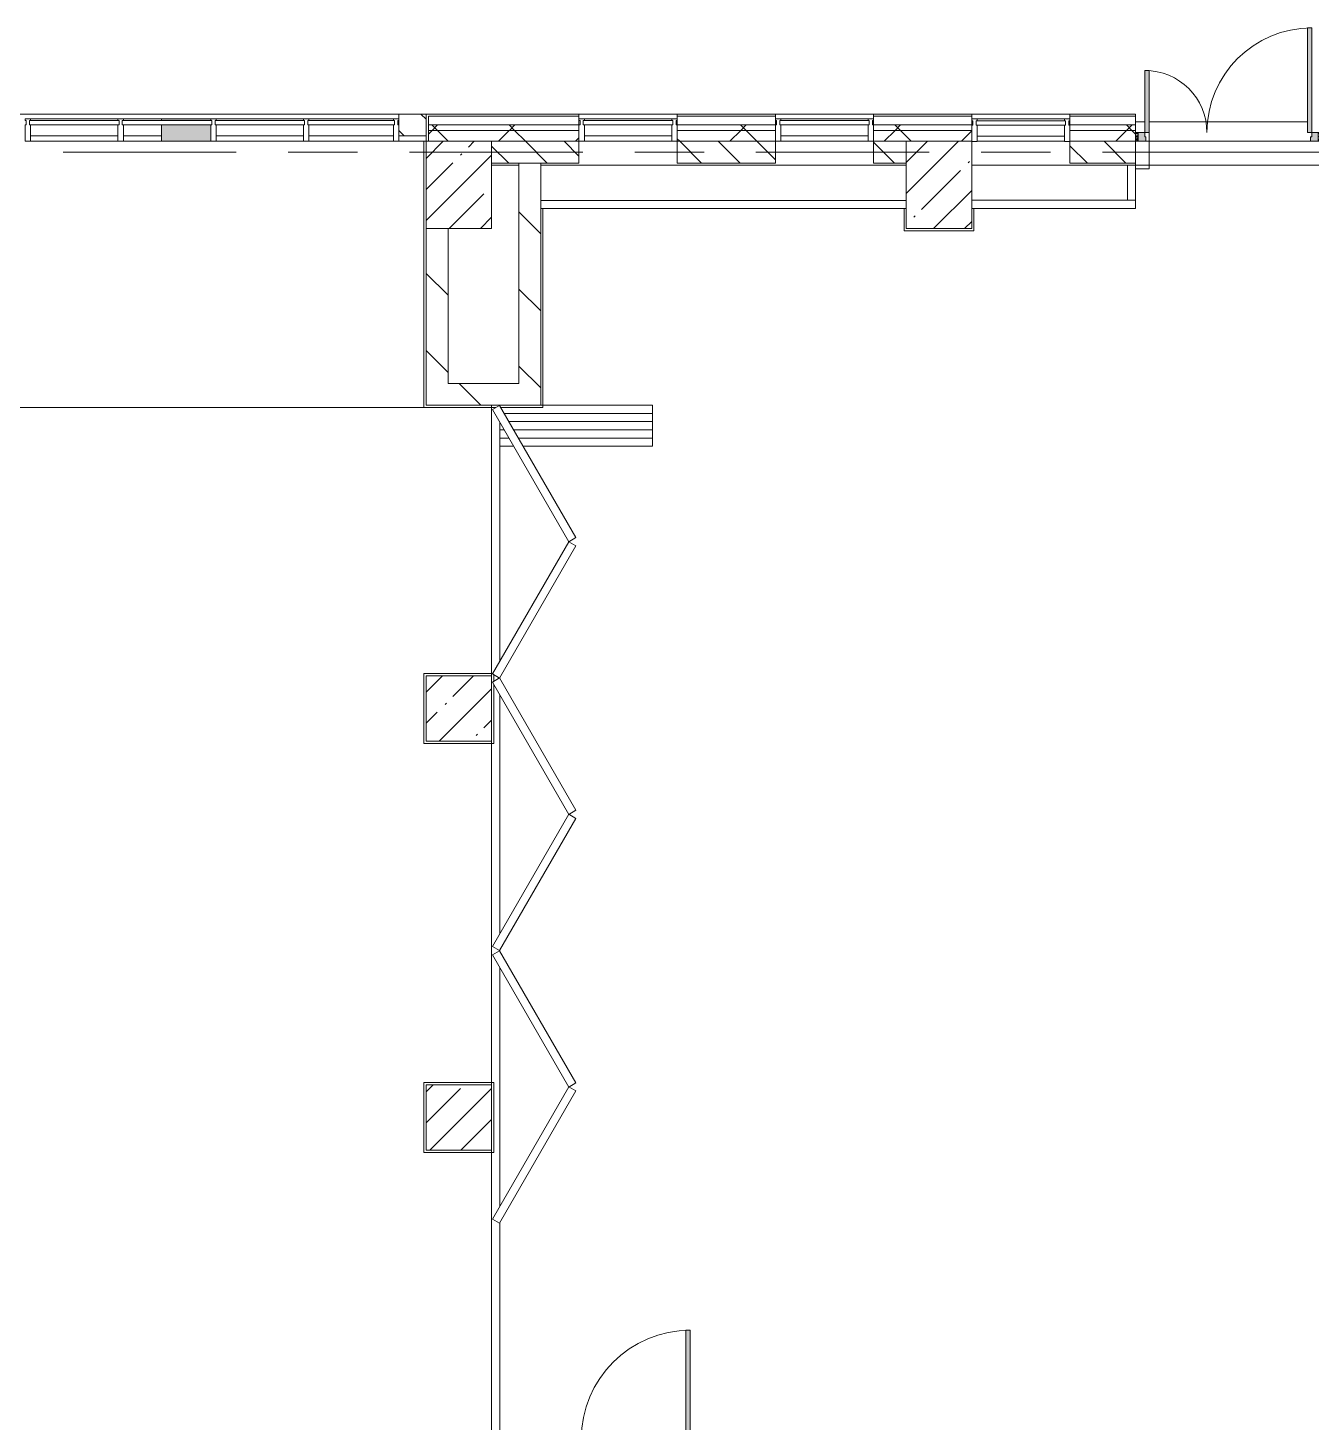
# Model space of a CAD drawing. Header units: millimetres. Extents: x 81711 to 274967, y -8553 to 29000.
# Drawn here: x 158017 to 169777, y 15358 to 28140 of the extents above; entities that cross this region are included whole.
import ezdxf

# ---------------------------------------------------------------- set-up
doc = ezdxf.new("R2010")
doc.units = ezdxf.units.MM
doc.linetypes.add('Осевая', pattern=[3175, 635, -476.25, 1587.5, -476.25])
for name, color, linetype, lineweight, true_color in [('A-DOOR-5', 7, 'Continuous', 5, 0xe2e2e2), ('A-DOOR-6', 7, 'Continuous', 5, 0xaaaaaa), ('A-DOOR-FRAM-3', 7, 'Continuous', 5, 0xe2e2e2), ('A-DOOR-FRAM-4', 7, 'Continuous', 5, 0xaaaaaa), ('A-FLOR-2', 7, 'Continuous', 5, 0xaaaaaa), ('A-GLAZ-CWMG-3', 7, 'Continuous', 5, 0x383e42)]:
    doc.layers.add(name, color=color, linetype=linetype, lineweight=lineweight, true_color=true_color)
for name, color, linetype, lineweight in [('A-GLAZ-CURT-2', 7, 'Continuous', 5), ('A-GLAZ-CWMG-2', 7, 'Continuous', 5), ('A-WALL', 7, 'Continuous', 9), ('A-WALL-10', 7, 'Continuous', 5), ('I-WALL-27', 7, 'Continuous', 5), ('S-COLS-1', 7, 'Continuous', 5), ('Оси', 7, 'Continuous', 9), ('Оси-2', 7, 'Осевая', 9)]:
    doc.layers.add(name, color=color, linetype=linetype, lineweight=lineweight)
pattern_1 = [(135, (147956.67, 0), (-176.7767, -176.7767), [])]
pattern_2 = [(135, (147956.67, 0), (-353.553, -353.553), [])]
pattern_3 = [(45, (147956.67, 0), (-353.5534, 353.5534), []), (135, (147956.67, 0), (-353.5534, -353.5534), [])]

# ---------------------------------------------------------------- blocks, each defined once
blk = doc.blocks.new('BSC_Колонна _Прямоугольная - 600х800-24078684-1_5_3_птичка')
at = {"layer": 'S-COLS-1'}
h = blk.add_hatch(dxfattribs=at)
h.set_pattern_fill('FP_93', color=256, style=0, pattern_type=2)
h.set_pattern_definition([(45, (-14010, -26700), (-285.123, 285.123), []), (45, (-13724.88, -26700), (-285.123, 285.123), [504.031, -100.806, 16.764, -84.042])])
h.paths.add_polyline_path([(-300, -400), (300, -400), (300, 400), (-300, 400), (-300, 200)])
for p, q in [((300, 400), (-300, 400)), ((-300, 400), (-300, -400)), ((300, -400), (300, 400)), ((-300, -400), (300, -400))]:
    blk.add_line(p, q, dxfattribs=at)
blk = doc.blocks.new('BSC_Колонна _Прямоугольная - 600х600-23295697-1_5_3_птичка')
at = {"layer": 'S-COLS-1'}
h = blk.add_hatch(dxfattribs=at)
h.set_pattern_fill('FP_96', color=256, style=0, pattern_type=2)
h.set_pattern_definition([(45, (-14010, -18150), (-285.123, 285.123), []), (45, (-13724.88, -18150), (-285.123, 285.123), [504.031, -100.806, 16.764, -84.042])])
h.paths.add_polyline_path([(-300, -300), (300, -300), (300, 300), (-300, 300), (-300, 281)])
for p, q in [((300, 300), (-300, 300)), ((-300, 300), (-300, -300)), ((300, -300), (300, 300)), ((-300, -300), (300, -300))]:
    blk.add_line(p, q, dxfattribs=at)
blk = doc.blocks.new('BSC_Колонна _Прямоугольная - 600х600-V82-1_5_3_птичка')
at = {"layer": 'S-COLS-1'}
h = blk.add_hatch(dxfattribs=at)
h.set_pattern_fill('FP_97', color=256, style=0, pattern_type=2)
h.set_pattern_definition([(45, (-14010, -21900), (-285.123, 285.123), []), (45, (-13724.88, -21900), (-285.123, 285.123), [504.031, -100.806, 16.764, -84.042])])
h.paths.add_polyline_path([(-300, -300), (300, -300), (300, 300), (-300, 300), (-300, -108)])
for p, q in [((300, 300), (-300, 300)), ((-300, 300), (-300, -300)), ((300, -300), (300, 300)), ((-300, -300), (300, -300))]:
    blk.add_line(p, q, dxfattribs=at)
blk = doc.blocks.new('Системная панель - Стекло - 40мм-22856102-1_5_3_птичка')
at = {"layer": 'A-GLAZ-CURT-2'}
h = blk.add_hatch(dxfattribs=at)
h.set_pattern_fill('FP_107', color=256, style=0, pattern_type=2)
h.set_pattern_definition([(45, (-17860.3, -26790), (-1414.21, 1414.21), [1000, -3000]), (45, (-18860.3, -27290), (-1414.21, 1414.21), [3000, -1000]), (45, (-16860.3, -27790), (-1414.21, 1414.21), [1000, -3000])])
h.paths.add_polyline_path([(131, -40), (410, -40), (410, 0), (-410, 0), (-410, -40), (-400, -40)])
for p, q in [((410, 0), (-410, 0)), ((-410, 0), (-410, -40)), ((410, -40), (410, 0)), ((-410, -40), (410, -40))]:
    blk.add_line(p, q, dxfattribs=at)
blk = doc.blocks.new('Прямоугольный импост - Импост структурный с накладкой - 160мм Темный-33186088-1_5_3_птичка')
at = {"layer": 'A-GLAZ-CWMG-2'}
for p, q in [((17760, 27307), (16960, 27307)), ((17760, 27150), (16960, 27150))]:
    blk.add_line(p, q, dxfattribs=at)
blk = doc.blocks.new('Прямоугольный импост - Импост структурный с накладкой - 190мм-22856094-1_5_3_птичка')
at = {"layer": 'A-GLAZ-CWMG-2'}
for p, q in [((-50, 40), (-50, 190)), ((-50, 190), (0, 190)), ((0, 190), (0, 40)), ((-40, 40), (-50, 40)), ((-50, -17), (-50, 0)), ((-50, 0), (-40, 0)), ((-40, 0), (-40, 40)), ((-10, 40), (-10, 0)), ((0, 40), (-10, 40)), ((-10, 0), (0, 0)), ((0, 0), (0, -17)), ((0, -17), (-50, -17))]:
    blk.add_line(p, q, dxfattribs=at)
blk = doc.blocks.new('Системная панель - Стекло - 40мм-V89-1_5_3_птичка')
at = {"layer": 'A-GLAZ-CURT-2'}
for p, q in [((410, 0), (-410, 0)), ((-410, 0), (-410, -40)), ((410, -40), (410, 0)), ((-410, -40), (410, -40))]:
    blk.add_line(p, q, dxfattribs=at)
blk = doc.blocks.new('Прямоугольный импост - Импост структурный с накладкой - 190мм-V90-1_5_3_птичка')
at = {"layer": 'A-GLAZ-CWMG-2'}
for p, q in [((-50, 40), (-50, 190)), ((-50, 190), (0, 190)), ((0, 190), (0, 40)), ((-40, 40), (-50, 40)), ((-50, -17), (-50, 0)), ((-50, 0), (-40, 0)), ((-40, 0), (-40, 40)), ((-10, 40), (-10, 0)), ((0, 40), (-10, 40)), ((-10, 0), (0, 0)), ((0, 0), (0, -17)), ((0, -17), (-50, -17))]:
    blk.add_line(p, q, dxfattribs=at)
blk = doc.blocks.new('Системная панель - Стекло - 40мм-V94-1_5_3_птичка')
at = {"layer": 'A-GLAZ-CURT-2'}
for p, q in [((410, 0), (-410, 0)), ((-410, 0), (-410, -40)), ((-410, -40), (410, -40)), ((410, -40), (410, 0))]:
    blk.add_line(p, q, dxfattribs=at)
blk = doc.blocks.new('Системная панель - Стекло - 40мм-22856068-1_5_3_птичка')
at = {"layer": 'A-GLAZ-CURT-2'}
h = blk.add_hatch(dxfattribs=at)
h.set_pattern_fill('FP_113', color=256, style=0, pattern_type=2)
h.set_pattern_definition([(45, (-11835.1, -26790), (-1414.21, 1414.21), [1000, -3000]), (45, (-12835.1, -27290), (-1414.21, 1414.21), [3000, -1000]), (45, (-10835.1, -27790), (-1414.21, 1414.21), [1000, -3000])])
h.paths.add_polyline_path([(400, -40), (410, -40), (410, 0), (-410, 0), (-410, -40), (-50, -40)])
for p, q in [((410, 0), (-410, 0)), ((-410, 0), (-410, -40)), ((-410, -40), (410, -40)), ((410, -40), (410, 0))]:
    blk.add_line(p, q, dxfattribs=at)
blk = doc.blocks.new('Системная панель - Стекло - 40мм-V95-1_5_3_птичка')
at = {"layer": 'A-GLAZ-CURT-2'}
for p, q in [((410, 0), (-410, 0)), ((-410, 0), (-410, -40)), ((-410, -40), (410, -40)), ((410, -40), (410, 0))]:
    blk.add_line(p, q, dxfattribs=at)
blk = doc.blocks.new('Системная панель - Стекло - 40мм-V96-1_5_3_птичка')
at = {"layer": 'A-GLAZ-CURT-2'}
for p, q in [((397.5, 0), (-397.5, 0)), ((-397.5, 0), (-397.5, -40)), ((397.5, -40), (397.5, 0)), ((-397.5, -40), (397.5, -40))]:
    blk.add_line(p, q, dxfattribs=at)
blk = doc.blocks.new('Прямоугольный импост - Импост структурный с накладкой - 160мм-20149069-1_5_3_птичка')
at = {"layer": 'A-GLAZ-CWMG-2'}
for p, q in [((9185, 27307), (8385, 27307)), ((9185, 27150), (8385, 27150))]:
    blk.add_line(p, q, dxfattribs=at)
blk = doc.blocks.new('Прямоугольный импост - Импост структурный с накладкой - 160мм-23251633-1_5_3_птичка')
at = {"layer": 'A-GLAZ-CWMG-2'}
for p, q in [((11285, 27307), (10935, 27307)), ((11285, 27307), (11285, 27290)), ((11285, 27250), (11285, 27150)), ((11285, 27150), (10935, 27150))]:
    blk.add_line(p, q, dxfattribs=at)
blk = doc.blocks.new('Прямоугольный импост - Импост структурный с накладкой - 190мм-23251634-1_5_3_птичка')
at = {"layer": 'A-GLAZ-CWMG-3'}
for points in [[(11735, 27290), (11735, 27307), (11285, 27307), (11285, 27290)], [(11735, 27100), (11735, 27250), (11285, 27250), (11285, 27100)]]:
    blk.add_hatch(color=256, dxfattribs=at).paths.add_polyline_path(points)
at = {"layer": 'A-GLAZ-CWMG-2'}
for p, q in [((11285, 27290), (11285, 27307)), ((11735, 27307), (11285, 27307)), ((11285, 27100), (11285, 27250)), ((11735, 27100), (11285, 27100))]:
    blk.add_line(p, q, dxfattribs=at)
blk = doc.blocks.new('Прямоугольный импост - Импост структурный с накладкой - 160мм-22794257-1_5_3_птичка')
at = {"layer": 'A-GLAZ-CWMG-2'}
for p, q in [((4935, 27307), (4160, 27307)), ((4935, 27150), (4160, 27150))]:
    blk.add_line(p, q, dxfattribs=at)
blk = doc.blocks.new('Прямоугольный импост - Импост структурный с накладкой - 190мм-20153711-1_5_3_птичка')
at = {"layer": 'A-GLAZ-CWMG-2'}
for p, q in [((-50, 40), (-50, 190)), ((-50, 190), (0, 190)), ((0, 190), (0, 40)), ((-40, 40), (-50, 40)), ((-50, -17), (-50, 0)), ((-50, 0), (-40, 0)), ((-40, 0), (-40, 40)), ((-10, 40), (-10, 0)), ((0, 40), (-10, 40)), ((-10, 0), (0, 0)), ((0, 0), (0, -17)), ((0, -17), (-50, -17))]:
    blk.add_line(p, q, dxfattribs=at)
blk = doc.blocks.new('Прямоугольный импост - Импост структурный с накладкой - 190мм-20153693-1_5_3_птичка')
at = {"layer": 'A-GLAZ-CWMG-2'}
for p, q in [((-25, 40), (-25, 190)), ((-25, 190), (25, 190)), ((25, 190), (25, 40)), ((-15, 40), (-25, 40)), ((-25, -17), (-25, 0)), ((-25, 0), (-15, 0)), ((-15, 0), (-15, 40)), ((15, 40), (15, 0)), ((25, 40), (15, 40)), ((15, 0), (25, 0)), ((25, 0), (25, -17)), ((25, -17), (-25, -17))]:
    blk.add_line(p, q, dxfattribs=at)
blk = doc.blocks.new('110_Дверь_СКБ_1Ст_Внутренняя1 - Д-13 1100x2100h_кладовая-33288301-1_5_3_птичка')
at = {"layer": 'A-DOOR-5'}
h = blk.add_hatch(color=256, dxfattribs=at)
h.paths.add_polyline_path([(533.2, 30), (537.5, 30), (537.5, 110), (512.5, 110), (512.5, 70), (502.5, 70), (502.5, 30), (522.5, 30)])
h.paths.add_polyline_path([(-512.5, 30), (-477.5, 30), (-477.5, 70), (-487.5, 70), (-487.5, 110), (-512.5, 110)])
at = {"layer": 'A-DOOR-6'}
h = blk.add_hatch(dxfattribs=at)
h.set_pattern_fill('FP_131', color=256, style=0, pattern_type=2)
h.set_pattern_definition([(135, (1751.41, 174.685), (-14.14214, -14.14214), []), (225, (1751.41, 174.685), (14.14214, -14.14214), [])])
h.paths.add_polyline_path([(537.5, -110), (562.5, -110), (562.5, 110), (537.5, 110), (537.5, 6.5)])
at = {"layer": 'A-DOOR-FRAM-3'}
for points in [[(472.5, 110), (512.5, 110), (512.5, 1110), (472.5, 1110), (472.5, 130)], [(-512.5, 110), (-497.5, 110), (-497.5, 118), (-567.5, 118), (-567.5, 110), (-537.5, 110)], [(-497.5, -110), (-497.5, 30), (-512.5, 30), (-512.5, -110)], [(562.5, 110), (592.5, 110), (592.5, 118), (522.5, 118), (522.5, 110), (546.8, 110)], [(537.5, -110), (533.2, 30), (522.5, 30), (522.5, -110)], [(-497.5, -118), (-497.5, -110), (-567.5, -114), (-567.5, -118), (-537.5, -118)], [(581.8, -118), (592.5, -118), (592.5, -110), (522.5, -110), (522.5, -118), (562.5, -118)]]:
    blk.add_hatch(color=256, dxfattribs=at).paths.add_polyline_path(points)
at = {"layer": 'A-DOOR-FRAM-4'}
h = blk.add_hatch(dxfattribs=at)
h.set_pattern_fill('FP_132', color=256, style=0, pattern_type=2)
h.set_pattern_definition([(45, (-371.384, 174.685), (-14.1421, 14.1421), []), (135, (-371.384, 174.685), (-14.1421, -14.1421), [])])
h.paths.add_polyline_path([(-512.5, -110), (-512.5, 110), (-537.5, 110), (-537.5, -110)])
at = {"layer": 'A-DOOR-6'}
for p, q in [((512.5, 1110), (472.5, 1110)), ((472.5, 1110), (472.5, 110)), ((512.5, 110), (512.5, 1110)), ((472.5, 110), (512.5, 110))]:
    blk.add_line(p, q, dxfattribs=at)
blk.add_arc((512.5, 110), 1000, 90, 180, dxfattribs=at)
at = {"layer": 'A-DOOR-FRAM-4'}
for p, q in [((-497.5, 118), (-567.5, 118)), ((-567.5, 118), (-567.5, 110)), ((-567.5, 110), (-497.5, 110)), ((-512.5, 110), (-537.5, 110)), ((-537.5, 110), (-537.5, -110)), ((-487.5, 110), (-512.5, 110)), ((-512.5, 110), (-512.5, 30)), ((-512.5, -110), (-512.5, 110)), ((-497.5, 110), (-512.5, 110)), ((-512.5, 110), (-512.5, 109)), ((-512.5, 109), (-497.5, 109)), ((-512.5, 30), (-477.5, 30)), ((-497.5, 30), (-512.5, 30)), ((-512.5, 30), (-512.5, -110)), ((-497.5, 110), (-497.5, 118)), ((-497.5, 109), (-497.5, 110)), ((-497.5, -110), (-497.5, 30)), ((-487.5, 70), (-487.5, 110)), ((-477.5, 70), (-487.5, 70)), ((-477.5, 30), (-477.5, 70)), ((512.5, 70), (502.5, 70)), ((502.5, 70), (502.5, 30)), ((502.5, 30), (537.5, 30)), ((512.5, 110), (512.5, 70)), ((537.5, 110), (512.5, 110)), ((592.5, 118), (522.5, 118)), ((522.5, 118), (522.5, 110)), ((537.5, 110), (522.5, 110)), ((522.5, 110), (522.5, 109)), ((522.5, 110), (592.5, 110)), ((522.5, 109), (537.5, 109)), ((537.5, 30), (522.5, 30)), ((522.5, 30), (522.5, -110)), ((537.5, 30), (537.5, 110)), ((562.5, 110), (537.5, 110)), ((537.5, 110), (537.5, -110)), ((537.5, 109), (537.5, 110)), ((537.5, -110), (537.5, 30)), ((562.5, -110), (562.5, 110)), ((592.5, 110), (592.5, 118)), ((-497.5, -110), (-567.5, -110)), ((-567.5, -110), (-567.5, -118)), ((-567.5, -118), (-497.5, -118)), ((-537.5, -110), (-512.5, -110)), ((-512.5, -110), (-497.5, -110)), ((-497.5, -118), (-497.5, -110)), ((522.5, -110), (537.5, -110)), ((592.5, -110), (522.5, -110)), ((522.5, -110), (522.5, -118)), ((522.5, -118), (592.5, -118)), ((537.5, -110), (562.5, -110)), ((592.5, -118), (592.5, -110))]:
    blk.add_line(p, q, dxfattribs=at)
blk = doc.blocks.new('DOR__перегородка__Прямоугольная - ТП-2_ Вн_ДПГ_9480х4200h_2-23998078-1_5_3_птичка')
at = {"layer": 'A-DOOR-6'}
for p, q in [((0, 0), (2650, 0)), ((3250, 0), (6400, 0)), ((7000, 0), (9480, 0)), ((0, -75), (1987, -75)), ((2137, -75), (4324, -75)), ((4474, -75), (4487, -75)), ((4637, -75), (6824, -75)), ((6974, -75), (6985, -75)), ((7135, -75), (9323, -75)), ((9105, -201), (9105, -75)), ((9180, -158), (9180, -75)), ((9255, -114), (9255, -75)), ((9405, -1474), (9405, -114)), ((9473, -75), (9480, -75)), ((9180, -1474), (9180, -244)), ((9255, -1474), (9255, -201)), ((9330, -1474), (9330, -158)), ((9105, -1474), (9105, -288)), ((9480, -1474), (9480, -450)), ((9105, -1474), (9480, -1474))]:
    blk.add_line(p, q, dxfattribs=at)
at = {"layer": 'A-DOOR-FRAM-4'}
for p, q in [((2019, -7), (1982, -72)), ((1982, -72), (3194, -772)), ((3231, -707), (2019, -7)), ((4443, -7), (3230, -707)), ((3268, -772), (4480, -72)), ((4480, -72), (4443, -7)), ((4518, -7), (4481, -72)), ((4481, -72), (5693, -772)), ((5731, -707), (4518, -7)), ((6942, -7), (5730, -707)), ((5767, -772), (6980, -72)), ((6980, -72), (6942, -7)), ((7017, -7), (6979, -72)), ((6979, -72), (8192, -772)), ((8229, -707), (7017, -7)), ((9441, -7), (8229, -707)), ((8267, -772), (9479, -72)), ((9479, -72), (9441, -7)), ((3194, -772), (3231, -707)), ((3230, -707), (3268, -772)), ((5693, -772), (5731, -707)), ((5730, -707), (5767, -772)), ((8192, -772), (8229, -707)), ((8229, -707), (8267, -772))]:
    blk.add_line(p, q, dxfattribs=at)
blk = doc.blocks.new('Прямоугольный импост - Импост структурный с накладкой - 190мм-22856098-1_5_3_птичка')
at = {"layer": 'A-GLAZ-CWMG-2'}
for p, q in [((0, 190), (-50, 190)), ((-50, 190), (-50, 40)), ((0, 40), (0, 190)), ((-50, 40), (-40, 40)), ((-40, 0), (-50, 0)), ((-50, 0), (-50, -17)), ((-40, 40), (-40, 0)), ((-10, 0), (-10, 40)), ((-10, 40), (0, 40)), ((0, 0), (-10, 0)), ((0, -17), (0, 0)), ((-50, -17), (0, -17))]:
    blk.add_line(p, q, dxfattribs=at)
blk = doc.blocks.new('Прямоугольный импост - Импост структурный с накладкой - 190мм-V124-1_5_3_птичка')
at = {"layer": 'A-GLAZ-CWMG-2'}
for p, q in [((0, 190), (-50, 190)), ((-50, 190), (-50, 40)), ((0, 40), (0, 188)), ((-50, 40), (-40, 40)), ((-40, 0), (-50, 0)), ((-50, 0), (-50, -17)), ((-40, 40), (-40, 0)), ((-10, 0), (-10, 40)), ((-10, 40), (0, 40)), ((0, 0), (-10, 0)), ((0, -17), (0, 0)), ((-50, -17), (0, -17))]:
    blk.add_line(p, q, dxfattribs=at)
blk = doc.blocks.new('BSC_Колонна _Прямоугольная - 600х800-V189-1_5_3_птичка')
at = {"layer": 'S-COLS-1'}
h = blk.add_hatch(dxfattribs=at)
h.set_pattern_fill('FP_175', color=256, style=0, pattern_type=2)
h.set_pattern_definition([(45, (-18410.26, -26700), (-285.123, 285.123), []), (45, (-18125.13, -26700), (-285.123, 285.123), [504.031, -100.806, 16.764, -84.042])])
h.paths.add_polyline_path([(-126, -400), (300, -400), (300, 400), (-300, 400), (-300, -400)])
for p, q in [((300, 400), (-300, 400)), ((-300, 400), (-300, -400)), ((300, -400), (300, 400)), ((-300, -400), (300, -400))]:
    blk.add_line(p, q, dxfattribs=at)
blk = doc.blocks.new('110_Дверь_СКБ_2Ст_Наружная - ДН-1_л_ Двухстворчатая 1450 х3300 _h_ в свету с верхним остеклением-23567691-1_5_3_птичка')
at = {"layer": 'A-DOOR-5'}
for points in [[(785, -45), (785, 915), (745, 915), (745, -45)], [(-705, -45), (-705, 525), (-745, 525), (-745, -45)]]:
    blk.add_hatch(color=256, dxfattribs=at).paths.add_polyline_path(points)
h = blk.add_hatch(color=256, dxfattribs=at)
h.paths.add_polyline_path([(785, -125), (845, -125), (845, -45), (785, -45), (785, -85), (775, -85), (775, -125)])
h.paths.add_polyline_path([(-805, -125), (-735, -125), (-735, -85), (-745, -85), (-745, -45), (-805, -45), (-805, -51)])
at = {"layer": 'A-DOOR-6'}
h = blk.add_hatch(dxfattribs=at)
h.set_pattern_fill('FP_188', color=256, style=0, pattern_type=2)
h.set_pattern_definition([(135, (1501.41, 189.685), (-14.14214, -14.14214), []), (225, (1501.41, 189.685), (14.14214, -14.14214), [])])
h.paths.add_polyline_path([(845, -125), (870, -125), (870, -45), (845, -45), (845, -85)])
at = {"layer": 'A-DOOR-FRAM-4'}
h = blk.add_hatch(dxfattribs=at)
h.set_pattern_fill('FP_189', color=256, style=0, pattern_type=2)
h.set_pattern_definition([(45, (-621.384, 189.685), (-14.1421, 14.1421), []), (135, (-621.384, 189.685), (-14.1421, -14.1421), [])])
h.paths.add_polyline_path([(-805, -125), (-811, -45), (-830, -51), (-830, -125), (-811, -125)])
at = {"layer": 'A-DOOR-6'}
for p, q in [((785, 915), (745, 915)), ((745, 915), (745, -45)), ((785, -45), (785, 915)), ((-745, 525), (-745, -45)), ((-705, 525), (-745, 525)), ((-705, -45), (-705, 525)), ((-745, -45), (-705, -45)), ((745, -45), (785, -45))]:
    blk.add_line(p, q, dxfattribs=at)
for centre, radius, start, end in [((785, -45), 960, 90, 180), ((-745, -45), 570, 0, 90)]:
    blk.add_arc(centre, radius, start, end, dxfattribs=at)
at = {"layer": 'A-DOOR-FRAM-4'}
for p, q in [((-805, -45), (-830, -45)), ((-830, -45), (-830, -125)), ((-830, -125), (-805, -125)), ((-745, -45), (-805, -45)), ((-805, -45), (-805, -125)), ((-805, -125), (-805, -45)), ((-805, -125), (-735, -125)), ((-745, -85), (-745, -45)), ((-735, -85), (-745, -85)), ((-735, -125), (-735, -85)), ((785, -85), (775, -85)), ((775, -85), (775, -125)), ((775, -125), (845, -125)), ((785, -45), (785, -85)), ((845, -45), (785, -45)), ((845, -125), (845, -45)), ((870, -45), (845, -45)), ((845, -45), (845, -125)), ((845, -125), (870, -125)), ((870, -125), (870, -45))]:
    blk.add_line(p, q, dxfattribs=at)
blk = doc.blocks.new('Системная панель - Стекло - 40мм-V206-1_5_3_птичка')
at = {"layer": 'A-GLAZ-CURT-2'}
for p, q in [((410, 0), (-410, 0)), ((-410, 0), (-410, -40)), ((410, -40), (410, 0)), ((-410, -40), (410, -40))]:
    blk.add_line(p, q, dxfattribs=at)
blk = doc.blocks.new('Зашивка приборов отопления12 - Зашивка приборов отопления-33278990-1_5_3_птичка')
at = {"layer": 'A-WALL-10'}
for p, q in [((37640, 23400), (34290, 23400)), ((34290, 23079), (37640, 23079)), ((37640, 23079), (34290, 23079)), ((34290, 23004), (37640, 23004))]:
    blk.add_line(p, q, dxfattribs=at)
blk = doc.blocks.new('Зашивка приборов отопления13 - Зашивка приборов отопления-33279120-1_5_3_птичка')
at = {"layer": 'A-WALL-10'}
for p, q in [((20136, 26880), (18710, 26880)), ((20136, 26880), (20136, 26560)), ((20136, 26560), (20136, 26880)), ((20210, 26560), (20210, 26880)), ((18710, 26560), (20136, 26560)), ((18710, 26485), (20210, 26485)), ((20210, 26560), (20136, 26560)), ((20136, 26484), (20210, 26484)), ((20210, 26485), (20210, 26560))]:
    blk.add_line(p, q, dxfattribs=at)

msp = doc.modelspace()

# ---------------------------------------------------------------- hatches: boundary and pattern name
at = {"layer": 'A-WALL-10'}
h = msp.add_hatch(dxfattribs=at)
h.set_pattern_fill('FP_105', color=256, style=0, pattern_type=2)
h.set_pattern_definition(pattern_1)
h.paths.add_polyline_path([(161646.7, 27150), (161666.7, 27150), (161666.7, 27350), (161416.9, 27350), (161416.9, 27150)])
h.paths.add_polyline_path([(152016.7, 27150), (152066.7, 27150), (152066.7, 27350), (152016.7, 27350), (152016.7, 27247.7)])
h = msp.add_hatch(dxfattribs=at)
h.set_pattern_fill('FP_94', color=256, style=0, pattern_type=2)
h.set_pattern_definition(pattern_3)
h.paths.add_polyline_path([(181716.7, 27200), (181716.7, 27250), (179866.7, 27250), (179866.7, 27200), (181677.1, 27200)])
h.paths.add_polyline_path([(168166.7, 27200), (168166.7, 27250), (167566.9, 27250), (167566.9, 27200)])
h.paths.add_polyline_path([(169866.7, 27200), (178766.7, 27200), (178766.7, 27250), (169866.7, 27250), (169866.7, 27210)])
h.paths.add_polyline_path([(165766.9, 27200), (166666.9, 27200), (166666.9, 27250), (165766.9, 27250), (165766.9, 27210)])
h.paths.add_polyline_path([(162266.7, 27200), (163066.9, 27202.5), (163066.9, 27250), (161686.7, 27250), (161686.7, 27200), (161729.6, 27200)])
h.paths.add_polyline_path([(164866.9, 27200), (164866.9, 27250), (163966.9, 27250), (163966.9, 27200), (164555.6, 27200)])
h = msp.add_hatch(dxfattribs=at)
h.set_pattern_fill('FP_94', color=256, style=0, pattern_type=2)
h.set_pattern_definition(pattern_3)
h.paths.add_polyline_path([(174366.7, 27100), (178734.7, 27102), (178734.7, 27110), (178766.7, 27115.5), (178766.7, 27200), (169866.7, 27200), (169866.7, 27100), (173766.7, 27100)])
h.paths.add_polyline_path([(162716.7, 27100), (163066.9, 27100), (163066.9, 27200), (161686.7, 27200), (161686.7, 27100), (162266.7, 27100)])
h.paths.add_polyline_path([(164866.9, 27100), (164866.9, 27200), (163966.9, 27197.6), (163966.9, 27100)])
h.paths.add_polyline_path([(180966.7, 27100), (181666.7, 27100), (181666.7, 27200), (179866.7, 27200), (179866.7, 27110), (179898.7, 27109.2), (179898.7, 27102), (180466.1, 27100)])
h.paths.add_polyline_path([(165766.9, 27100), (166666.9, 27100), (166666.9, 27200), (165766.9, 27200), (165766.9, 27166.5)])
h.paths.add_polyline_path([(168166.7, 27100), (168166.7, 27200), (167566.9, 27200), (167566.9, 27100)])
h = msp.add_hatch(dxfattribs=at)
h.set_pattern_fill('FP_105', color=256, style=0, pattern_type=2)
h.set_pattern_definition(pattern_1)
h.paths.add_polyline_path([(166066.9, 26900), (166066.9, 27100), (165766.9, 27100), (165766.9, 26900)])
h.paths.add_polyline_path([(162266.7, 26900), (163066.9, 26900), (163066.9, 27100), (162266.7, 27100), (162266.7, 26995.1)])
h.paths.add_polyline_path([(168166.7, 26900), (168166.7, 27100), (167566.9, 27100), (167566.9, 26900)])
h.paths.add_polyline_path([(163966.9, 26900), (164866.9, 26900), (164866.9, 27100), (163966.9, 27100), (163966.9, 26930.5)])
at = {"layer": 'I-WALL-27'}
h = msp.add_hatch(dxfattribs=at)
h.set_pattern_fill('FP_104', color=256, style=0, pattern_type=2)
h.set_pattern_definition(pattern_2)
h.paths.add_polyline_path([(162716.7, 24680), (162716.7, 26900), (162516.7, 26900), (162516.7, 24680)])
h = msp.add_hatch(dxfattribs=at)
h.set_pattern_fill('FP_104', color=256, style=0, pattern_type=2)
h.set_pattern_definition(pattern_2)
h.paths.add_polyline_path([(161866.9, 24680), (161866.9, 26300), (161666.9, 26300), (161666.9, 24680)])
h = msp.add_hatch(dxfattribs=at)
h.set_pattern_fill('FP_104', color=256, style=0, pattern_type=2)
h.set_pattern_definition(pattern_2)
h.paths.add_polyline_path([(161866.9, 24680), (162516.7, 24680), (162516.7, 24880), (161866.9, 24880), (161866.9, 24791.7)])

# ---------------------------------------------------------------- linework, layer by layer
at = {"layer": 'A-FLOR-2'}
for p, q in [((158841.7, 27100), (158041.7, 27100)), ((159241.7, 27100), (158891.7, 27100)), ((160541.9, 27100), (159741.9, 27100)), ((161366.9, 27100), (160591.9, 27100)), ((161666.7, 27100), (161416.9, 27100)), ((161646.7, 24660), (161646.7, 27100)), ((168291.7, 27180), (168291.7, 26849)), ((168291.7, 26849), (168167.1, 26849)), ((162736.7, 26484), (162736.7, 24660)), ((166046.9, 26280), (166046.9, 26484)), ((166686.9, 26485), (166686.9, 26280)), ((166686.9, 26280), (166046.9, 26280)), ((157666.7, 24660), (162305.5, 24660)), ((162736.7, 24660), (162349.3, 24660)), ((161646.7, 21580), (161646.7, 22220)), ((161646.7, 22220), (162275.3, 22220)), ((162286.7, 22209.1), (162286.7, 22149.8)), ((162286.7, 22119.1), (162286.7, 21580)), ((162286.7, 21580), (161646.7, 21580)), ((161646.7, 17830), (161646.7, 18470)), ((161646.7, 18470), (162286.7, 18470)), ((162286.7, 18470), (162286.7, 17830)), ((162286.7, 17830), (161646.7, 17830))]:
    msp.add_line(p, q, dxfattribs=at)
at = {"layer": 'A-WALL'}
for p, q in [((161686.7, 27100), (161686.7, 27330)), ((161686.7, 27330), (163066.9, 27330)), ((161686.7, 27250), (163066.9, 27250)), ((163966.9, 27330), (164866.9, 27330)), ((163966.9, 27250), (164866.9, 27250)), ((165766.9, 27330), (166666.9, 27330)), ((165766.9, 27250), (166666.9, 27250)), ((167566.9, 27330), (168166.7, 27330)), ((167566.9, 27250), (168166.7, 27250)), ((161686.7, 27200), (163066.9, 27200)), ((162266.7, 27100), (163066.9, 27100)), ((163066.9, 27100), (162266.7, 27100)), ((163966.9, 27200), (164866.9, 27200)), ((163966.9, 27100), (164866.9, 27100)), ((164866.9, 27100), (163966.9, 27100)), ((165766.9, 27200), (166666.9, 27200)), ((165766.9, 27100), (166066.9, 27100)), ((166066.9, 27100), (165766.9, 27100)), ((167566.9, 27200), (168166.7, 27200)), ((167566.9, 27100), (168166.7, 27100)), ((168166.7, 27100), (167566.9, 27100)), ((162716.7, 26900), (162516.7, 26900))]:
    msp.add_line(p, q, dxfattribs=at)
at = {"layer": 'A-WALL-10'}
for p, q in [((152016.7, 27350), (164866.9, 27350)), ((161416.9, 27350), (161416.9, 27150)), ((161666.7, 27350), (161666.7, 27100)), ((163066.9, 27100), (163066.9, 27350)), ((163966.9, 27350), (163966.9, 27100)), ((168166.7, 27350), (164866.9, 27350)), ((164866.9, 27100), (164866.9, 27350)), ((165766.9, 27350), (165766.9, 27100)), ((166666.9, 27100), (166666.9, 27350)), ((167566.9, 27350), (167566.9, 27100)), ((168166.7, 27180), (168166.7, 27350)), ((168166.7, 27280), (168251.7, 27280)), ((168291.7, 27280), (169741.7, 27280)), ((161416.9, 27150), (161666.7, 27150)), ((163066.9, 26900), (163066.9, 27100)), ((163916.9, 27100), (163116.9, 27100)), ((163966.9, 27100), (163966.9, 26900)), ((164866.9, 26900), (164866.9, 27100)), ((165716.9, 27100), (164916.9, 27100)), ((165766.9, 27100), (165766.9, 26900)), ((167517, 27100), (166716.5, 27100)), ((167566.9, 27100), (167566.9, 26900)), ((168166.7, 26900), (168166.7, 27100)), ((169771.7, 27100), (168261.7, 27100)), ((162266.7, 26900), (162516.7, 26900)), ((162716.7, 26900), (163066.9, 26900)), ((163966.9, 26900), (164866.9, 26900)), ((165766.9, 26900), (166066.9, 26900)), ((167566.9, 26900), (168166.7, 26900))]:
    msp.add_line(p, q, dxfattribs=at)
at = {"layer": 'I-WALL-27'}
for p, q in [((163116.9, 27100), (163916.9, 27100)), ((164916.9, 27100), (165716.9, 27100)), ((166716.5, 27100), (167517, 27100)), ((168261.7, 27100), (169771.7, 27100)), ((162516.7, 26880), (162266.7, 26880)), ((162516.7, 26900), (162516.7, 24880)), ((162716.7, 24680), (162716.7, 26900)), ((166066.9, 26880), (162716.7, 26880)), ((168166.7, 26880), (166666.9, 26880)), ((168166.7, 26900), (168166.7, 26880)), ((169866.7, 26880), (168167.1, 26880)), ((161666.9, 26300), (161666.9, 24680)), ((161866.9, 24880), (161866.9, 26300)), ((162516.7, 24880), (161866.9, 24880)), ((161666.9, 24680), (162716.7, 24680))]:
    msp.add_line(p, q, dxfattribs=at)
at = {"layer": 'Оси'}
msp.add_line((169247.1, 27000), (181747.1, 27000), dxfattribs=at)
at = {"layer": 'Оси-2'}
msp.add_line((157227.9, 27000), (169247.1, 27000), dxfattribs=at)

# ---------------------------------------------------------------- block references
at = {"layer": 'A-DOOR-6'}
for name, p in [('110_Дверь_СКБ_2Ст_Наружная - ДН-1_л_ Двухстворчатая 1450 х3300 _h_ в свету с верхним остеклением-23567691-1_5_3_птичка', (168997.2, 27225)), ('110_Дверь_СКБ_1Ст_Внутренняя1 - Д-13 1100x2100h_кладовая-33288301-1_5_3_птичка', (163574.2, 15090))]:
    msp.add_blockref(name, p, dxfattribs=at)
at = {"layer": 'A-DOOR-6', "rotation": 90.00000000000044}
msp.add_blockref('DOR__перегородка__Прямоугольная - ТП-2_ Вн_ДПГ_9480х4200h_2-23998078-1_5_3_птичка', (162266.7, 15200), dxfattribs=at)
at = {"layer": 'A-GLAZ-CURT-2'}
for name, p in [('Системная панель - Стекло - 40мм-V94-1_5_3_птичка', (158441.7, 27290)), ('Системная панель - Стекло - 40мм-22856068-1_5_3_птичка', (159291.8, 27290)), ('Системная панель - Стекло - 40мм-V95-1_5_3_птичка', (160141.9, 27290)), ('Системная панель - Стекло - 40мм-V96-1_5_3_птичка', (160979.4, 27290)), ('Системная панель - Стекло - 40мм-V206-1_5_3_птичка', (163516.9, 27290)), ('Системная панель - Стекло - 40мм-22856102-1_5_3_птичка', (165316.9, 27290)), ('Системная панель - Стекло - 40мм-V89-1_5_3_птичка', (167116.9, 27288.3))]:
    msp.add_blockref(name, p, dxfattribs=at)
at = {"layer": 'A-GLAZ-CWMG-2', "extrusion": (0, 0, -1), "rotation": 180}
for name, p in [('Прямоугольный импост - Импост структурный с накладкой - 190мм-20153693-1_5_3_птичка', (-158016.7, 27290)), ('Прямоугольный импост - Импост структурный с накладкой - 190мм-20153693-1_5_3_птичка', (-158866.7, 27290)), ('Прямоугольный импост - Импост структурный с накладкой - 190мм-20153693-1_5_3_птичка', (-159716.9, 27290)), ('Прямоугольный импост - Импост структурный с накладкой - 190мм-20153693-1_5_3_птичка', (-160566.9, 27290)), ('Прямоугольный импост - Импост структурный с накладкой - 190мм-20153711-1_5_3_птичка', (-161416.9, 27290)), ('Прямоугольный импост - Импост структурный с накладкой - 190мм-22856094-1_5_3_птичка', (-163966.9, 27290)), ('Прямоугольный импост - Импост структурный с накладкой - 190мм-22856094-1_5_3_птичка', (-165766.9, 27290)), ('Прямоугольный импост - Импост структурный с накладкой - 190мм-V90-1_5_3_птичка', (-167566.9, 27288.3))]:
    msp.add_blockref(name, p, dxfattribs=at)
at = {"layer": 'A-GLAZ-CWMG-2'}
for name, p in [('Прямоугольный импост - Импост структурный с накладкой - 160мм-20149069-1_5_3_птичка', (149656.7, 0)), ('Прямоугольный импост - Импост структурный с накладкой - 160мм-23251633-1_5_3_птичка', (147956.7, 0)), ('Прямоугольный импост - Импост структурный с накладкой - 190мм-23251634-1_5_3_птичка', (147956.7, 0)), ('Прямоугольный импост - Импост структурный с накладкой - 160мм-20149069-1_5_3_птичка', (151356.9, 0)), ('Прямоугольный импост - Импост структурный с накладкой - 160мм-22794257-1_5_3_птичка', (156431.9, 0)), ('Прямоугольный импост - Импост структурный с накладкой - 160мм Темный-33186088-1_5_3_птичка', (146156.7, 0)), ('Прямоугольный импост - Импост структурный с накладкой - 160мм Темный-33186088-1_5_3_птичка', (147956.7, 0)), ('Прямоугольный импост - Импост структурный с накладкой - 160мм Темный-33186088-1_5_3_птичка', (149756.7, -1.7))]:
    msp.add_blockref(name, p, dxfattribs=at)
at = {"layer": 'A-GLAZ-CWMG-2', "rotation": 180}
for name, p in [('Прямоугольный импост - Импост структурный с накладкой - 190мм-22856098-1_5_3_птичка', (163066.9, 27290)), ('Прямоугольный импост - Импост структурный с накладкой - 190мм-22856098-1_5_3_птичка', (164866.9, 27290)), ('Прямоугольный импост - Импост структурный с накладкой - 190мм-V124-1_5_3_птичка', (166666.9, 27288.3))]:
    msp.add_blockref(name, p, dxfattribs=at)
at = {"layer": 'A-WALL-10'}
for name, p in [('Зашивка приборов отопления12 - Зашивка приборов отопления-33278990-1_5_3_птичка', (128426.9, 3480)), ('Зашивка приборов отопления13 - Зашивка приборов отопления-33279120-1_5_3_птичка', (147956.7, 0))]:
    msp.add_blockref(name, p, dxfattribs=at)
at = {"layer": 'S-COLS-1'}
for name, p in [('BSC_Колонна _Прямоугольная - 600х800-24078684-1_5_3_птичка', (161966.7, 26700)), ('BSC_Колонна _Прямоугольная - 600х800-V189-1_5_3_птичка', (166366.9, 26700)), ('BSC_Колонна _Прямоугольная - 600х600-V82-1_5_3_птичка', (161966.7, 21900)), ('BSC_Колонна _Прямоугольная - 600х600-23295697-1_5_3_птичка', (161966.7, 18150))]:
    msp.add_blockref(name, p, dxfattribs=at)

doc.saveas('drawing.dxf')
